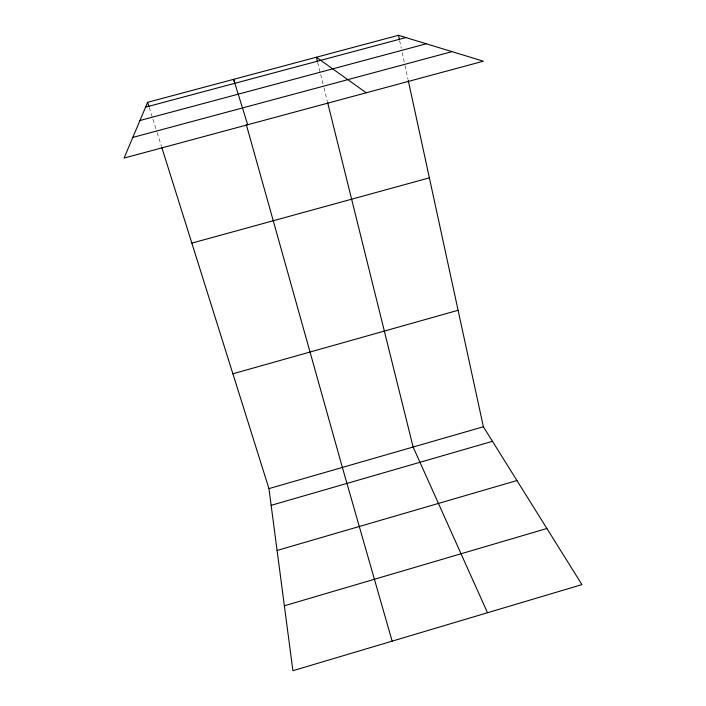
<?xml version="1.0" encoding="UTF-8"?>
<svg xmlns="http://www.w3.org/2000/svg" width="706" height="706" viewBox="0 0 706 706"><rect width="100%" height="100%" fill="white"/><g stroke="black" fill="none" stroke-linecap="round" stroke-linejoin="round"><path stroke-width="0.53" stroke-dasharray="3.53 2.65" d="M149.275 107.55L156.838 131.634M157.164 132.684L161.445 146.301M317.691 62.507L323.719 86.794M323.983 87.844L327.39 101.576M399.622 40.674L401.255 48.202M402.191 52.509L404.75 64.334M404.988 65.411L408.024 79.399"/><path stroke-width="1.06" d="M147.625 102.308L124.062 158.082L483.363 61.201L398.458 35.3L147.625 102.308L148.948 106.5M284.359 605.792L546.894 528.494M277.079 550.468L516.951 480.539M271.139 505.337L492.461 441.329M268.942 488.605L483.381 426.777L581.938 584.612L292.911 670.7L268.942 488.605L161.771 147.351M232.883 373.792L458.106 310.278M191.847 243.12L429.38 177.841M145.577 107.162L405.879 37.568M139.938 120.514L426.274 43.79M132.79 137.432L452.025 51.644M366.229 92.786L316.385 57.23L317.426 61.448M487.502 612.746L413.125 447.03L327.655 102.626M247.691 124.75L233.624 79.337L234.798 83.546M392.139 641.145L342.375 467.434L246.297 124.565M398.458 35.3L399.384 39.598M408.253 80.466L483.381 426.777"/></g></svg>
